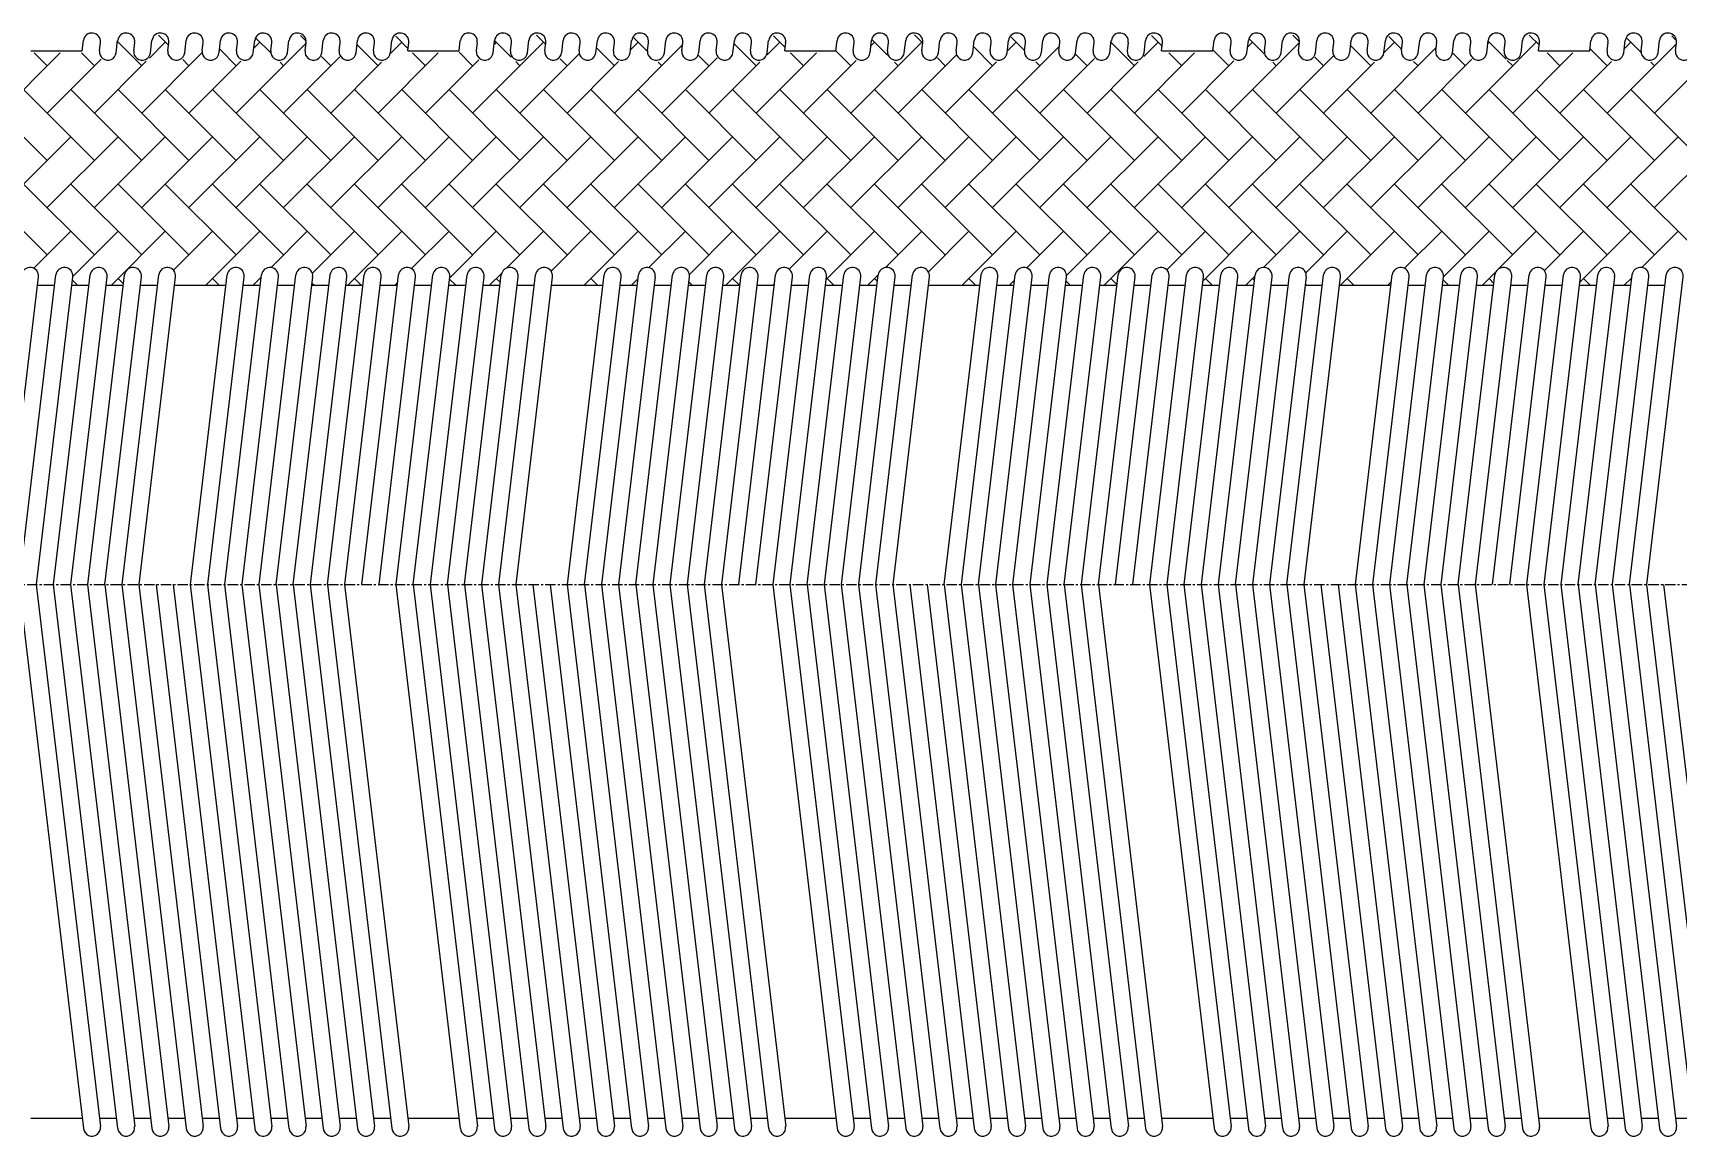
# Model space of a CAD drawing. Extents: x 3 to 1178, y 0 to 266.
# Drawn here: x 358 to 554.8, y 134.2 to 266.2 of the extents above; entities that cross this region are included whole.
import ezdxf

# ---------------------------------------------------------------- set-up
doc = ezdxf.new("R2010")
doc.units = 0
doc.linetypes.add('CENTER', pattern=[2, 1.25, -0.25, 0.25, -0.25])
doc.layers.get('0').update_dxf_attribs({"linetype": 'CONTINUOUS'})
doc.layers.add('CENTER', color=1, linetype='CENTER')

# ---------------------------------------------------------------- blocks, each defined once
blk = doc.blocks.new('*X8')
at = {"color": 0, "linetype": 'CONTINUOUS'}
for p, q in [((374.24, 264.71), (373, 265.95)), ((390.59, 265.33), (390.01, 265.91)), ((402.9, 264.34), (401.4, 265.83)), ((419.36, 264.85), (418.23, 265.97)), ((448.01, 264.47), (446.61, 265.88)), ((464.46, 265), (463.48, 265.98)), ((493.13, 264.61), (491.82, 265.93)), ((509.54, 265.17), (508.76, 265.96)), ((521.79, 264.24), (520.24, 265.79)), ((538.25, 264.75), (537.04, 265.96)), ((554.55, 265.41), (554.1, 265.87)), ((361.23, 263.84), (354.03, 256.64)), ((359.68, 262.3), (358.14, 263.84)), ((365.34, 262.3), (363.79, 263.84)), ((368.17, 265.12), (368.12, 265.08)), ((371, 262.3), (368.13, 265.16)), ((378.24, 263.89), (371, 256.64)), ((373.82, 265.12), (371.92, 263.22)), ((382.31, 262.3), (380.33, 264.28)), ((390.66, 264.99), (382.31, 256.64)), ((385.14, 265.12), (384.44, 264.43)), ((386.44, 263.83), (384.71, 265.56)), ((399.28, 262.3), (396.79, 264.79)), ((406.48, 263.84), (399.28, 256.64)), ((402.11, 265.12), (400.77, 263.78)), ((404.94, 262.3), (403.39, 263.84)), ((410.59, 262.3), (408.98, 263.91)), ((419.08, 265.12), (410.59, 256.64)), ((413.42, 265.12), (413.2, 264.9)), ((415.21, 263.34), (413.27, 265.28)), ((427.56, 262.3), (425.44, 264.42)), ((435.76, 264.83), (427.56, 256.64)), ((430.39, 265.12), (429.52, 264.25)), ((431.55, 263.96), (429.88, 265.64)), ((444.54, 262.3), (441.9, 264.93)), ((451.74, 263.84), (444.54, 256.64)), ((447.36, 265.12), (445.85, 263.61)), ((450.19, 262.3), (448.65, 263.84)), ((455.85, 262.3), (454.1, 264.05)), ((464.33, 265.12), (455.85, 256.64)), ((458.68, 265.12), (458.28, 264.73)), ((460.25, 263.56), (458.41, 265.39)), ((472.82, 262.3), (470.56, 264.56)), ((480.84, 264.65), (472.82, 256.64)), ((475.65, 265.12), (474.6, 264.08)), ((476.67, 264.1), (475.05, 265.72)), ((489.79, 262.3), (487.02, 265.07)), ((496.99, 263.84), (489.79, 256.64)), ((492.62, 265.12), (490.9, 263.41)), ((495.45, 262.3), (493.9, 263.84)), ((501.1, 262.3), (499.22, 264.18)), ((509.55, 265.09), (501.1, 256.64)), ((503.93, 265.12), (503.36, 264.55)), ((505.33, 263.73), (503.57, 265.49)), ((518.07, 262.3), (515.68, 264.7)), ((525.91, 264.48), (518.07, 256.64)), ((520.9, 265.12), (519.68, 263.9)), ((529.39, 262.3), (527.87, 263.81)), ((532.22, 265.12), (532.11, 265.02)), ((534.26, 263.08), (532.14, 265.2)), ((542.25, 263.84), (535.05, 256.64)), ((537.87, 265.12), (535.79, 263.04)), ((540.7, 262.3), (539.16, 263.84)), ((546.36, 262.3), (544.33, 264.32)), ((554.66, 264.94), (546.36, 256.64)), ((549.19, 265.12), (548.44, 264.38)), ((550.44, 263.87), (548.73, 265.58)), ((366.14, 263.1), (359.68, 256.64)), ((371.54, 262.84), (365.34, 256.64)), ((376.65, 262.3), (375.9, 263.05)), ((382.85, 262.84), (376.65, 256.64)), ((387.97, 262.3), (387.55, 262.72)), ((394.7, 263.37), (387.97, 256.64)), ((393.62, 262.3), (392.51, 263.41)), ((399.7, 262.71), (393.62, 256.64)), ((411.32, 263.02), (404.94, 256.64)), ((416.25, 262.3), (415.76, 262.79)), ((423.33, 263.72), (416.25, 256.64)), ((421.91, 262.3), (421.07, 263.14)), ((428.06, 262.79), (421.91, 256.64)), ((433.22, 262.3), (432.78, 262.74)), ((439.84, 263.26), (433.22, 256.64)), ((438.88, 262.3), (437.64, 263.54)), ((444.96, 262.72), (438.88, 256.64)), ((456.5, 262.94), (450.19, 256.64)), ((461.51, 262.3), (461.08, 262.72)), ((468.44, 263.58), (461.51, 256.64)), ((467.16, 262.3), (466.23, 263.23)), ((473.27, 262.75), (467.16, 256.64)), ((478.48, 262.3), (478, 262.78)), ((485, 263.16), (478.48, 256.64)), ((484.13, 262.3), (482.75, 263.67)), ((490.25, 262.76), (484.13, 256.64)), ((501.69, 262.88), (495.45, 256.64)), ((506.76, 262.3), (506.35, 262.71)), ((513.57, 263.45), (506.76, 256.64)), ((512.42, 262.3), (511.38, 263.34)), ((518.5, 262.72), (512.42, 256.64)), ((523.73, 262.3), (523.2, 262.82)), ((530.17, 263.07), (523.73, 256.64)), ((535.73, 262.98), (529.39, 256.64)), ((535.05, 262.3), (534.4, 262.94)), ((546.88, 262.82), (540.7, 256.64)), ((552.02, 262.3), (551.59, 262.72)), ((558.71, 263.33), (552.02, 256.64)), ((359.68, 250.98), (351.2, 259.47)), ((365.34, 250.98), (356.85, 259.47)), ((371, 250.98), (362.51, 259.47)), ((376.65, 250.98), (368.17, 259.47)), ((382.31, 250.98), (373.82, 259.47)), ((387.97, 250.98), (379.48, 259.47)), ((393.62, 250.98), (385.14, 259.47)), ((399.28, 250.98), (390.8, 259.47)), ((404.94, 250.98), (396.45, 259.47)), ((410.59, 250.98), (402.11, 259.47)), ((416.25, 250.98), (407.77, 259.47)), ((421.91, 250.98), (413.42, 259.47)), ((427.56, 250.98), (419.08, 259.47)), ((433.22, 250.98), (424.74, 259.47)), ((438.88, 250.98), (430.39, 259.47)), ((444.54, 250.98), (436.05, 259.47)), ((450.19, 250.98), (441.71, 259.47)), ((455.85, 250.98), (447.36, 259.47)), ((461.51, 250.98), (453.02, 259.47)), ((467.16, 250.98), (458.68, 259.47)), ((472.82, 250.98), (464.33, 259.47)), ((478.48, 250.98), (469.99, 259.47)), ((484.13, 250.98), (475.65, 259.47)), ((489.79, 250.98), (481.3, 259.47)), ((495.45, 250.98), (486.96, 259.47)), ((501.1, 250.98), (492.62, 259.47)), ((506.76, 250.98), (498.28, 259.47)), ((512.42, 250.98), (503.93, 259.47)), ((518.07, 250.98), (509.59, 259.47)), ((523.73, 250.98), (515.25, 259.47)), ((529.39, 250.98), (520.9, 259.47)), ((535.05, 250.98), (526.56, 259.47)), ((540.7, 250.98), (532.22, 259.47)), ((546.36, 250.98), (537.87, 259.47)), ((552.02, 250.98), (543.53, 259.47)), ((557.67, 250.98), (549.19, 259.47)), ((362.51, 253.81), (354.03, 245.33)), ((368.17, 253.81), (359.68, 245.33)), ((373.82, 253.81), (365.34, 245.33)), ((379.48, 253.81), (371, 245.33)), ((385.14, 253.81), (376.65, 245.33)), ((390.8, 253.81), (382.31, 245.33)), ((396.45, 253.81), (387.97, 245.33)), ((402.11, 253.81), (393.62, 245.33)), ((407.77, 253.81), (399.28, 245.33)), ((413.42, 253.81), (404.94, 245.33)), ((419.08, 253.81), (410.59, 245.33)), ((424.74, 253.81), (416.25, 245.33)), ((430.39, 253.81), (421.91, 245.33)), ((436.05, 253.81), (427.56, 245.33)), ((441.71, 253.81), (433.22, 245.33)), ((447.36, 253.81), (438.88, 245.33)), ((453.02, 253.81), (444.54, 245.33)), ((458.68, 253.81), (450.19, 245.33)), ((464.33, 253.81), (455.85, 245.33)), ((469.99, 253.81), (461.51, 245.33)), ((475.65, 253.81), (467.16, 245.33)), ((481.3, 253.81), (472.82, 245.33)), ((486.96, 253.81), (478.48, 245.33)), ((492.62, 253.81), (484.13, 245.33)), ((498.28, 253.81), (489.79, 245.33)), ((503.93, 253.81), (495.45, 245.33)), ((509.59, 253.81), (501.1, 245.33)), ((515.25, 253.81), (506.76, 245.33)), ((520.9, 253.81), (512.42, 245.33)), ((526.56, 253.81), (518.07, 245.33)), ((532.22, 253.81), (523.73, 245.33)), ((537.87, 253.81), (529.39, 245.33)), ((543.53, 253.81), (535.05, 245.33)), ((549.19, 253.81), (540.7, 245.33)), ((554.84, 253.81), (546.36, 245.33)), ((560.5, 253.81), (552.02, 245.33)), ((359.68, 239.67), (351.2, 248.15)), ((365.34, 239.67), (356.85, 248.15)), ((371, 239.67), (362.51, 248.15)), ((376.65, 239.67), (368.17, 248.15)), ((382.31, 239.67), (373.82, 248.15)), ((387.97, 239.67), (379.48, 248.15)), ((393.62, 239.67), (385.14, 248.15)), ((399.28, 239.67), (390.8, 248.15)), ((404.94, 239.67), (396.45, 248.15)), ((410.59, 239.67), (402.11, 248.15)), ((416.25, 239.67), (407.77, 248.15)), ((421.91, 239.67), (413.42, 248.15)), ((427.56, 239.67), (419.08, 248.15)), ((433.22, 239.67), (424.74, 248.15)), ((438.88, 239.67), (430.39, 248.15)), ((444.54, 239.67), (436.05, 248.15)), ((450.19, 239.67), (441.71, 248.15)), ((455.85, 239.67), (447.36, 248.15)), ((461.51, 239.67), (453.02, 248.15)), ((467.16, 239.67), (458.68, 248.15)), ((472.82, 239.67), (464.33, 248.15)), ((478.48, 239.67), (469.99, 248.15)), ((484.13, 239.67), (475.65, 248.15)), ((489.79, 239.67), (481.3, 248.15)), ((495.45, 239.67), (486.96, 248.15)), ((501.1, 239.67), (492.62, 248.15)), ((506.76, 239.67), (498.28, 248.15)), ((512.42, 239.67), (503.93, 248.15)), ((518.07, 239.67), (509.59, 248.15)), ((523.73, 239.67), (515.25, 248.15)), ((529.39, 239.67), (520.9, 248.15)), ((535.05, 239.67), (526.56, 248.15)), ((540.7, 239.67), (532.22, 248.15)), ((546.36, 239.67), (537.87, 248.15)), ((552.02, 239.67), (543.53, 248.15)), ((557.67, 239.67), (549.19, 248.15)), ((362.51, 242.5), (358.09, 238.08)), ((368.17, 242.5), (362.77, 237.1)), ((373.82, 242.5), (367.37, 236.04)), ((379.48, 242.5), (374.81, 237.83)), ((385.14, 242.5), (378.68, 236.04)), ((390.8, 242.5), (386.47, 238.17)), ((396.45, 242.5), (391.42, 237.47)), ((402.11, 242.5), (395.65, 236.04)), ((407.77, 242.5), (403.29, 238.02)), ((413.42, 242.5), (407.85, 236.92)), ((419.08, 242.5), (414.7, 238.12)), ((424.74, 242.5), (419.98, 237.74)), ((430.39, 242.5), (423.94, 236.04)), ((436.05, 242.5), (431.7, 238.15)), ((441.71, 242.5), (436.55, 237.34)), ((447.36, 242.5), (440.91, 236.04)), ((453.02, 242.5), (448.48, 237.96)), ((458.68, 242.5), (452.93, 236.75)), ((464.33, 242.5), (460.01, 238.17)), ((469.99, 242.5), (465.14, 237.65)), ((475.65, 242.5), (469.19, 236.04)), ((481.3, 242.5), (476.92, 238.11)), ((486.96, 242.5), (481.67, 237.2)), ((492.62, 242.5), (486.16, 236.04)), ((498.28, 242.5), (493.66, 237.89)), ((503.93, 242.5), (498.01, 236.57)), ((509.59, 242.5), (505.27, 238.18)), ((515.25, 242.5), (510.29, 237.54)), ((520.9, 242.5), (514.45, 236.04)), ((526.56, 242.5), (522.12, 238.06)), ((532.22, 242.5), (526.76, 237.04)), ((537.87, 242.5), (533.4, 238.02)), ((543.53, 242.5), (538.84, 237.8)), ((549.19, 242.5), (543.09, 236.4)), ((554.84, 242.5), (550.51, 238.17)), ((363.31, 236.04), (362.72, 236.64)), ((368.8, 236.21), (368.17, 236.84)), ((380.28, 236.04), (379.48, 236.84)), ((385.29, 237), (384.34, 236.04)), ((385.26, 236.72), (385.14, 236.84)), ((391.59, 236.04), (391.37, 236.26)), ((397.25, 236.04), (396.45, 236.84)), ((401.62, 236.35), (401.31, 236.04)), ((408.57, 236.04), (407.83, 236.77)), ((414.08, 237.5), (412.62, 236.04)), ((413.92, 236.35), (413.42, 236.84)), ((425.54, 236.04), (424.74, 236.84)), ((430.37, 236.82), (429.59, 236.04)), ((436.85, 236.04), (436.49, 236.4)), ((442.51, 236.04), (441.71, 236.84)), ((453.82, 236.04), (453.02, 236.84)), ((459.13, 237.29), (457.88, 236.04)), ((459.03, 236.48), (458.68, 236.84)), ((470.79, 236.04), (469.99, 236.84)), ((475.45, 236.64), (474.85, 236.04)), ((482.1, 236.04), (481.6, 236.54)), ((487.69, 236.11), (486.96, 236.84)), ((499.08, 236.04), (498.28, 236.84)), ((504.21, 237.12), (503.13, 236.04)), ((504.15, 236.62), (503.93, 236.84)), ((516.05, 236.04), (515.25, 236.84)), ((520.53, 236.47), (520.1, 236.04)), ((527.36, 236.04), (526.72, 236.68)), ((533.08, 237.7), (531.42, 236.04)), ((532.81, 236.25), (532.22, 236.84)), ((544.33, 236.04), (543.53, 236.84)), ((549.29, 236.94), (548.39, 236.04)), ((549.27, 236.76), (549.19, 236.84)), ((446.7, 236.17), (446.56, 236.04)), ((510.39, 236.04), (510.26, 236.17))]:
    blk.add_line(p, q, dxfattribs=at)

msp = doc.modelspace()

# ---------------------------------------------------------------- linework, layer by layer
at = {"color": 7, "linetype": 'CONTINUOUS'}
for p, q in [((357.74, 264.09), (363.87, 264.09)), ((363.87, 264.09), (364.02, 265.33)), ((365.94, 264.09), (366.06, 265.08)), ((367.95, 263.85), (368.12, 265.33)), ((370.04, 264.09), (370.16, 265.08)), ((372.05, 263.85), (372.22, 265.33)), ((374.14, 264.09), (374.26, 265.08)), ((376.15, 263.85), (376.32, 265.33)), ((378.24, 264.09), (378.36, 265.08)), ((380.25, 263.85), (380.42, 265.33)), ((382.34, 264.09), (382.46, 265.08)), ((384.35, 263.85), (384.52, 265.33)), ((386.44, 264.09), (386.56, 265.08)), ((388.45, 263.85), (388.62, 265.33)), ((390.54, 264.09), (390.66, 265.08)), ((392.55, 263.85), (392.72, 265.33)), ((394.64, 264.09), (394.76, 265.08)), ((396.65, 263.85), (396.82, 265.33)), ((398.74, 264.09), (398.86, 265.08)), ((400.75, 263.85), (400.92, 265.33)), ((402.84, 264.09), (402.96, 265.08)), ((402.84, 264.09), (408.97, 264.09)), ((408.97, 264.09), (409.12, 265.33)), ((411.04, 264.09), (411.16, 265.08)), ((413.05, 263.85), (413.22, 265.33)), ((415.14, 264.09), (415.26, 265.08)), ((417.15, 263.85), (417.32, 265.33)), ((419.24, 264.09), (419.36, 265.08)), ((421.25, 263.85), (421.42, 265.33)), ((423.34, 264.09), (423.46, 265.08)), ((425.35, 263.85), (425.52, 265.33)), ((427.44, 264.09), (427.56, 265.08)), ((429.45, 263.85), (429.62, 265.33)), ((431.54, 264.09), (431.66, 265.08)), ((433.55, 263.85), (433.72, 265.33)), ((435.64, 264.09), (435.76, 265.08)), ((437.65, 263.85), (437.82, 265.33)), ((439.74, 264.09), (439.86, 265.08)), ((441.75, 263.85), (441.92, 265.33)), ((443.84, 264.09), (443.96, 265.08)), ((445.85, 263.85), (446.02, 265.33)), ((447.94, 264.09), (448.06, 265.08)), ((447.94, 264.09), (454.07, 264.09)), ((454.07, 264.09), (454.22, 265.33)), ((456.14, 264.09), (456.26, 265.08)), ((458.15, 263.85), (458.32, 265.33)), ((460.24, 264.09), (460.36, 265.08)), ((462.25, 263.85), (462.42, 265.33)), ((464.34, 264.09), (464.46, 265.08)), ((466.35, 263.85), (466.52, 265.33)), ((468.44, 264.09), (468.56, 265.08)), ((470.45, 263.85), (470.62, 265.33)), ((472.54, 264.09), (472.66, 265.08)), ((474.55, 263.85), (474.72, 265.33)), ((476.64, 264.09), (476.76, 265.08)), ((478.65, 263.85), (478.82, 265.33)), ((480.74, 264.09), (480.86, 265.08)), ((482.75, 263.85), (482.92, 265.33)), ((484.84, 264.09), (484.96, 265.08)), ((486.85, 263.85), (487.02, 265.33)), ((488.94, 264.09), (489.06, 265.08)), ((490.95, 263.85), (491.12, 265.33)), ((493.04, 264.09), (493.16, 265.08)), ((493.04, 264.09), (499.17, 264.09)), ((499.17, 264.09), (499.32, 265.33)), ((501.24, 264.09), (501.36, 265.08)), ((503.25, 263.85), (503.42, 265.33)), ((505.34, 264.09), (505.46, 265.08)), ((507.35, 263.85), (507.52, 265.33)), ((509.44, 264.09), (509.56, 265.08)), ((511.45, 263.85), (511.62, 265.33)), ((513.54, 264.09), (513.66, 265.08)), ((515.55, 263.85), (515.72, 265.33)), ((517.64, 264.09), (517.76, 265.08)), ((519.65, 263.85), (519.82, 265.33)), ((521.74, 264.09), (521.86, 265.08)), ((523.75, 263.85), (523.92, 265.33)), ((525.84, 264.09), (525.96, 265.08)), ((527.85, 263.85), (528.02, 265.33)), ((529.94, 264.09), (530.06, 265.08)), ((531.95, 263.85), (532.12, 265.33)), ((534.04, 264.09), (534.16, 265.08)), ((536.05, 263.85), (536.22, 265.33)), ((538.14, 264.09), (538.26, 265.08)), ((538.14, 264.09), (544.27, 264.09)), ((544.27, 264.09), (544.42, 265.33)), ((546.34, 264.09), (546.46, 265.08)), ((548.35, 263.85), (548.52, 265.33)), ((550.44, 264.09), (550.56, 265.08)), ((552.45, 263.85), (552.62, 265.33)), ((554.54, 264.09), (554.66, 265.08)), ((354.3, 200.23), (358.66, 237.03)), ((356.34, 200.23), (360.73, 237.28)), ((358.4, 200.23), (362.76, 237.03)), ((360.44, 200.23), (364.83, 237.28)), ((362.5, 200.23), (366.86, 237.03)), ((364.54, 200.23), (368.93, 237.28)), ((366.6, 200.23), (370.96, 237.03)), ((368.64, 200.23), (373.03, 237.28)), ((370.7, 200.23), (375.06, 237.03)), ((376.84, 200.23), (381.23, 237.28)), ((378.9, 200.23), (383.26, 237.03)), ((380.94, 200.23), (385.33, 237.28)), ((383, 200.23), (387.36, 237.03)), ((385.04, 200.23), (389.43, 237.28)), ((387.1, 200.23), (391.46, 237.03)), ((389.14, 200.23), (393.53, 237.28)), ((391.2, 200.23), (395.56, 237.03)), ((393.24, 200.23), (397.63, 237.28)), ((395.3, 200.23), (399.66, 237.03)), ((397.34, 200.23), (401.73, 237.28)), ((399.4, 200.23), (403.76, 237.03)), ((401.44, 200.23), (405.83, 237.28)), ((403.5, 200.23), (407.86, 237.03)), ((405.54, 200.23), (409.93, 237.28)), ((407.6, 200.23), (411.96, 237.03)), ((409.64, 200.23), (414.03, 237.28)), ((411.7, 200.23), (416.06, 237.03)), ((413.74, 200.23), (418.13, 237.28)), ((415.8, 200.23), (420.16, 237.03)), ((421.94, 200.23), (426.33, 237.28)), ((424, 200.23), (428.36, 237.03)), ((426.04, 200.23), (430.43, 237.28)), ((428.1, 200.23), (432.46, 237.03)), ((430.14, 200.23), (434.53, 237.28)), ((432.2, 200.23), (436.56, 237.03)), ((434.24, 200.23), (438.63, 237.28)), ((436.3, 200.23), (440.66, 237.03)), ((438.34, 200.23), (442.73, 237.28)), ((440.4, 200.23), (444.76, 237.03)), ((442.44, 200.23), (446.83, 237.28)), ((444.5, 200.23), (448.86, 237.03)), ((446.54, 200.23), (450.93, 237.28)), ((448.6, 200.23), (452.96, 237.03)), ((450.64, 200.23), (455.03, 237.28)), ((452.7, 200.23), (457.06, 237.03)), ((454.74, 200.23), (459.13, 237.28)), ((456.8, 200.23), (461.16, 237.03)), ((458.84, 200.23), (463.23, 237.28)), ((460.9, 200.23), (465.26, 237.03)), ((467.04, 200.23), (471.43, 237.28)), ((469.1, 200.23), (473.46, 237.03)), ((471.14, 200.23), (475.53, 237.28)), ((473.2, 200.23), (477.56, 237.03)), ((475.24, 200.23), (479.63, 237.28)), ((477.3, 200.23), (481.66, 237.03)), ((479.34, 200.23), (483.73, 237.28)), ((481.4, 200.23), (485.76, 237.03)), ((483.44, 200.23), (487.83, 237.28)), ((485.5, 200.23), (489.86, 237.03)), ((487.54, 200.23), (491.93, 237.28)), ((489.6, 200.23), (493.96, 237.03)), ((491.64, 200.23), (496.03, 237.28)), ((493.7, 200.23), (498.06, 237.03)), ((495.74, 200.23), (500.13, 237.28)), ((497.8, 200.23), (502.16, 237.03)), ((499.84, 200.23), (504.23, 237.28)), ((501.9, 200.23), (506.26, 237.03)), ((503.94, 200.23), (508.33, 237.28)), ((506, 200.23), (510.36, 237.03)), ((508.04, 200.23), (512.43, 237.28)), ((510.1, 200.23), (514.46, 237.03)), ((516.24, 200.23), (520.63, 237.28)), ((518.3, 200.23), (522.66, 237.03)), ((520.34, 200.23), (524.73, 237.28)), ((522.4, 200.23), (526.76, 237.03)), ((524.44, 200.23), (528.83, 237.28)), ((526.5, 200.23), (530.86, 237.03)), ((528.54, 200.23), (532.93, 237.28)), ((530.6, 200.23), (534.96, 237.03)), ((532.64, 200.23), (537.03, 237.28)), ((534.7, 200.23), (539.06, 237.03)), ((536.74, 200.23), (541.13, 237.28)), ((538.8, 200.23), (543.16, 237.03)), ((540.84, 200.23), (545.23, 237.28)), ((542.9, 200.23), (547.26, 237.03)), ((544.94, 200.23), (549.33, 237.28)), ((547, 200.23), (551.36, 237.03)), ((549.04, 200.23), (553.43, 237.28)), ((551.1, 200.23), (555.46, 237.03)), ((358.54, 236.04), (360.58, 236.04)), ((362.64, 236.04), (364.68, 236.04)), ((366.74, 236.04), (368.78, 236.04)), ((370.84, 236.04), (372.88, 236.04)), ((374.94, 236.04), (381.08, 236.04)), ((383.14, 236.04), (385.18, 236.04)), ((387.24, 236.04), (389.28, 236.04)), ((391.34, 236.04), (393.38, 236.04)), ((395.44, 236.04), (397.48, 236.04)), ((399.54, 236.04), (401.58, 236.04)), ((403.64, 236.04), (405.68, 236.04)), ((407.74, 236.04), (409.78, 236.04)), ((411.84, 236.04), (413.88, 236.04)), ((415.94, 236.04), (417.98, 236.04)), ((420.04, 236.04), (426.18, 236.04)), ((428.24, 236.04), (430.28, 236.04)), ((432.34, 236.04), (434.38, 236.04)), ((436.44, 236.04), (438.48, 236.04)), ((440.54, 236.04), (442.58, 236.04)), ((444.64, 236.04), (446.68, 236.04)), ((448.74, 236.04), (450.78, 236.04)), ((452.84, 236.04), (454.88, 236.04)), ((456.94, 236.04), (458.98, 236.04)), ((461.04, 236.04), (463.08, 236.04)), ((465.14, 236.04), (471.28, 236.04)), ((473.34, 236.04), (475.38, 236.04)), ((477.44, 236.04), (479.48, 236.04)), ((481.54, 236.04), (483.58, 236.04)), ((485.64, 236.04), (487.68, 236.04)), ((489.74, 236.04), (491.78, 236.04)), ((493.84, 236.04), (495.88, 236.04)), ((497.94, 236.04), (499.98, 236.04)), ((502.04, 236.04), (504.08, 236.04)), ((506.14, 236.04), (508.18, 236.04)), ((510.24, 236.04), (512.28, 236.04)), ((514.34, 236.04), (520.48, 236.04)), ((522.54, 236.04), (524.58, 236.04)), ((526.64, 236.04), (528.68, 236.04)), ((530.74, 236.04), (532.78, 236.04)), ((534.84, 236.04), (536.88, 236.04)), ((538.94, 236.04), (540.98, 236.04)), ((543.04, 236.04), (545.08, 236.04)), ((547.14, 236.04), (549.18, 236.04)), ((551.24, 236.04), (553.28, 236.04)), ((356.31, 200.23), (364.02, 135.13)), ((358.37, 200.23), (366.06, 135.38)), ((360.41, 200.23), (368.12, 135.13)), ((362.47, 200.23), (370.16, 135.38)), ((364.51, 200.23), (372.22, 135.13)), ((366.57, 200.23), (374.26, 135.38)), ((368.61, 200.23), (376.32, 135.13)), ((370.67, 200.23), (378.36, 135.38)), ((372.71, 200.23), (380.42, 135.13)), ((374.77, 200.23), (382.46, 135.38)), ((376.81, 200.23), (384.52, 135.13)), ((378.87, 200.23), (386.56, 135.38)), ((380.91, 200.23), (388.62, 135.13)), ((382.97, 200.23), (390.66, 135.38)), ((385.01, 200.23), (392.72, 135.13)), ((387.07, 200.23), (394.76, 135.38)), ((389.11, 200.23), (396.82, 135.13)), ((391.17, 200.23), (398.86, 135.38)), ((393.21, 200.23), (400.92, 135.13)), ((395.27, 200.23), (402.96, 135.38)), ((401.41, 200.23), (409.12, 135.13)), ((403.47, 200.23), (411.16, 135.38)), ((405.51, 200.23), (413.22, 135.13)), ((407.57, 200.23), (415.26, 135.38)), ((409.61, 200.23), (417.32, 135.13)), ((411.67, 200.23), (419.36, 135.38)), ((413.71, 200.23), (421.42, 135.13)), ((415.77, 200.23), (423.46, 135.38)), ((417.81, 200.23), (425.52, 135.13)), ((419.87, 200.23), (427.56, 135.38)), ((421.91, 200.23), (429.62, 135.13)), ((423.97, 200.23), (431.66, 135.38)), ((426.01, 200.23), (433.72, 135.13)), ((428.07, 200.23), (435.76, 135.38)), ((430.11, 200.23), (437.82, 135.13)), ((432.17, 200.23), (439.86, 135.38)), ((434.21, 200.23), (441.92, 135.13)), ((436.27, 200.23), (443.96, 135.38)), ((438.31, 200.23), (446.02, 135.13)), ((440.37, 200.23), (448.06, 135.38)), ((446.51, 200.23), (454.22, 135.13)), ((448.57, 200.23), (456.26, 135.38)), ((450.61, 200.23), (458.32, 135.13)), ((452.67, 200.23), (460.36, 135.38)), ((454.71, 200.23), (462.42, 135.13)), ((456.77, 200.23), (464.46, 135.38)), ((458.81, 200.23), (466.52, 135.13)), ((460.87, 200.23), (468.56, 135.38)), ((462.91, 200.23), (470.62, 135.13)), ((464.97, 200.23), (472.66, 135.38)), ((467.01, 200.23), (474.72, 135.13)), ((469.07, 200.23), (476.76, 135.38)), ((471.11, 200.23), (478.82, 135.13)), ((473.17, 200.23), (480.86, 135.38)), ((475.21, 200.23), (482.92, 135.13)), ((477.27, 200.23), (484.96, 135.38)), ((479.31, 200.23), (487.02, 135.13)), ((481.37, 200.23), (489.06, 135.38)), ((483.41, 200.23), (491.12, 135.13)), ((485.47, 200.23), (493.16, 135.38)), ((491.61, 200.23), (499.32, 135.13)), ((493.67, 200.23), (501.36, 135.38)), ((495.71, 200.23), (503.42, 135.13)), ((497.77, 200.23), (505.46, 135.38)), ((499.81, 200.23), (507.52, 135.13)), ((501.87, 200.23), (509.56, 135.38)), ((503.91, 200.23), (511.62, 135.13)), ((505.97, 200.23), (513.66, 135.38)), ((508.01, 200.23), (515.72, 135.13)), ((510.07, 200.23), (517.76, 135.38)), ((512.11, 200.23), (519.82, 135.13)), ((514.17, 200.23), (521.86, 135.38)), ((516.21, 200.23), (523.92, 135.13)), ((518.27, 200.23), (525.96, 135.38)), ((520.31, 200.23), (528.02, 135.13)), ((522.37, 200.23), (530.06, 135.38)), ((524.41, 200.23), (532.12, 135.13)), ((526.47, 200.23), (534.16, 135.38)), ((528.51, 200.23), (536.22, 135.13)), ((530.57, 200.23), (538.26, 135.38)), ((536.71, 200.23), (544.42, 135.13)), ((538.77, 200.23), (546.46, 135.38)), ((540.81, 200.23), (548.52, 135.13)), ((542.87, 200.23), (550.56, 135.38)), ((544.91, 200.23), (552.62, 135.13)), ((546.97, 200.23), (554.66, 135.38)), ((549.01, 200.23), (556.72, 135.13)), ((551.07, 200.23), (558.76, 135.38)), ((553.11, 200.23), (560.82, 135.13)), ((357.74, 136.37), (363.87, 136.37)), ((365.94, 136.37), (367.97, 136.37)), ((370.04, 136.37), (372.07, 136.37)), ((374.14, 136.37), (376.17, 136.37)), ((378.24, 136.37), (380.27, 136.37)), ((382.34, 136.37), (384.37, 136.37)), ((386.44, 136.37), (388.47, 136.37)), ((390.54, 136.37), (392.57, 136.37)), ((394.64, 136.37), (396.67, 136.37)), ((398.74, 136.37), (400.77, 136.37)), ((402.84, 136.37), (408.97, 136.37)), ((411.04, 136.37), (413.07, 136.37)), ((415.14, 136.37), (417.17, 136.37)), ((419.24, 136.37), (421.27, 136.37)), ((423.34, 136.37), (425.37, 136.37)), ((427.44, 136.37), (429.47, 136.37)), ((431.54, 136.37), (433.57, 136.37)), ((435.64, 136.37), (437.67, 136.37)), ((439.74, 136.37), (441.77, 136.37)), ((443.84, 136.37), (445.87, 136.37)), ((447.94, 136.37), (454.07, 136.37)), ((456.14, 136.37), (458.17, 136.37)), ((460.24, 136.37), (462.27, 136.37)), ((464.34, 136.37), (466.37, 136.37)), ((468.44, 136.37), (470.47, 136.37)), ((472.54, 136.37), (474.57, 136.37)), ((476.64, 136.37), (478.67, 136.37)), ((480.74, 136.37), (482.77, 136.37)), ((484.84, 136.37), (486.87, 136.37)), ((488.94, 136.37), (490.97, 136.37)), ((493.04, 136.37), (499.17, 136.37)), ((501.24, 136.37), (503.27, 136.37)), ((505.34, 136.37), (507.37, 136.37)), ((509.44, 136.37), (511.47, 136.37)), ((513.54, 136.37), (515.57, 136.37)), ((517.64, 136.37), (519.67, 136.37)), ((521.74, 136.37), (523.77, 136.37)), ((525.84, 136.37), (527.87, 136.37)), ((529.94, 136.37), (531.97, 136.37)), ((534.04, 136.37), (536.07, 136.37)), ((538.14, 136.37), (544.27, 136.37)), ((546.34, 136.37), (548.37, 136.37)), ((550.44, 136.37), (552.47, 136.37)), ((554.54, 136.37), (556.57, 136.37))]:
    msp.add_line(p, q, dxfattribs=at)
for centre, radius, start, end in [((365.04, 265.2), 1.02, 353.2425, 173.2425), ((369.14, 265.2), 1.02, 353.2425, 173.2425), ((373.24, 265.2), 1.02, 353.2425, 173.2425), ((377.34, 265.2), 1.02, 353.2425, 173.2425), ((381.44, 265.2), 1.02, 353.2425, 173.2425), ((385.54, 265.2), 1.02, 353.2425, 173.2425), ((389.64, 265.2), 1.02, 353.2425, 173.2425), ((393.74, 265.2), 1.02, 353.2425, 173.2425), ((397.84, 265.2), 1.02, 353.2425, 173.2425), ((401.94, 265.2), 1.02, 353.2425, 173.2425), ((410.14, 265.2), 1.02, 353.2425, 173.2425), ((414.24, 265.2), 1.02, 353.2425, 173.2425), ((418.34, 265.2), 1.02, 353.2425, 173.2425), ((422.44, 265.2), 1.02, 353.2425, 173.2425), ((426.54, 265.2), 1.02, 353.2425, 173.2425), ((430.64, 265.2), 1.02, 353.2425, 173.2425), ((434.74, 265.2), 1.02, 353.2425, 173.2425), ((438.84, 265.2), 1.02, 353.2425, 173.2425), ((442.94, 265.2), 1.02, 353.2425, 173.2425), ((447.04, 265.2), 1.02, 353.2425, 173.2425), ((455.24, 265.2), 1.02, 353.2425, 173.2425), ((459.34, 265.2), 1.02, 353.2425, 173.2425), ((463.44, 265.2), 1.02, 353.2425, 173.2425), ((467.54, 265.2), 1.02, 353.2425, 173.2425), ((471.64, 265.2), 1.02, 353.2425, 173.2425), ((475.74, 265.2), 1.02, 353.2425, 173.2425), ((479.84, 265.2), 1.02, 353.2425, 173.2425), ((483.94, 265.2), 1.02, 353.2425, 173.2425), ((488.04, 265.2), 1.02, 353.2425, 173.2425), ((492.14, 265.2), 1.02, 353.2425, 173.2425), ((500.34, 265.2), 1.02, 353.2425, 173.2425), ((504.44, 265.2), 1.02, 353.2425, 173.2425), ((508.54, 265.2), 1.02, 353.2425, 173.2425), ((512.64, 265.2), 1.02, 353.2425, 173.2425), ((516.74, 265.2), 1.02, 353.2425, 173.2425), ((520.84, 265.2), 1.02, 353.2425, 173.2425), ((524.94, 265.2), 1.02, 353.2425, 173.2425), ((529.04, 265.2), 1.02, 353.2425, 173.2425), ((533.14, 265.2), 1.02, 353.2425, 173.2425), ((537.24, 265.2), 1.02, 353.2425, 173.2425), ((545.44, 265.2), 1.02, 353.2425, 173.2425), ((549.54, 265.2), 1.02, 353.2425, 173.2425), ((553.64, 265.2), 1.02, 353.2425, 173.2425), ((366.94, 263.97), 1.01, 173.2425, 353.2425), ((371.04, 263.97), 1.01, 173.2425, 353.2425), ((375.14, 263.97), 1.01, 173.2425, 353.2425), ((379.24, 263.97), 1.01, 173.2425, 353.2425), ((383.34, 263.97), 1.01, 173.2425, 353.2425), ((387.44, 263.97), 1.01, 173.2425, 353.2425), ((391.54, 263.97), 1.01, 173.2425, 353.2425), ((395.64, 263.97), 1.01, 173.2425, 353.2425), ((399.74, 263.97), 1.01, 173.2425, 353.2425), ((412.04, 263.97), 1.01, 173.2425, 353.2425), ((416.14, 263.97), 1.01, 173.2425, 353.2425), ((420.24, 263.97), 1.01, 173.2425, 353.2425), ((424.34, 263.97), 1.01, 173.2425, 353.2425), ((428.44, 263.97), 1.01, 173.2425, 353.2425), ((432.54, 263.97), 1.01, 173.2425, 353.2425), ((436.64, 263.97), 1.01, 173.2425, 353.2425), ((440.74, 263.97), 1.01, 173.2425, 353.2425), ((444.84, 263.97), 1.01, 173.2425, 353.2425), ((457.14, 263.97), 1.01, 173.2425, 353.2425), ((461.24, 263.97), 1.01, 173.2425, 353.2425), ((465.34, 263.97), 1.01, 173.2425, 353.2425), ((469.44, 263.97), 1.01, 173.2425, 353.2425), ((473.54, 263.97), 1.01, 173.2425, 353.2425), ((477.64, 263.97), 1.01, 173.2425, 353.2425), ((481.74, 263.97), 1.01, 173.2425, 353.2425), ((485.84, 263.97), 1.01, 173.2425, 353.2425), ((489.94, 263.97), 1.01, 173.2425, 353.2425), ((502.24, 263.97), 1.01, 173.2425, 353.2425), ((506.34, 263.97), 1.01, 173.2425, 353.2425), ((510.44, 263.97), 1.01, 173.2425, 353.2425), ((514.54, 263.97), 1.01, 173.2425, 353.2425), ((518.64, 263.97), 1.01, 173.2425, 353.2425), ((522.74, 263.97), 1.01, 173.2425, 353.2425), ((526.84, 263.97), 1.01, 173.2425, 353.2425), ((530.94, 263.97), 1.01, 173.2425, 353.2425), ((535.04, 263.97), 1.01, 173.2425, 353.2425), ((547.34, 263.97), 1.01, 173.2425, 353.2425), ((551.44, 263.97), 1.01, 173.2425, 353.2425), ((555.54, 263.97), 1.01, 173.2425, 353.2425), ((357.64, 237.15), 1.02, 353.2425, 173.2425), ((361.74, 237.15), 1.02, 353.2425, 173.2425), ((365.84, 237.15), 1.02, 353.2425, 173.2425), ((369.94, 237.15), 1.02, 353.2425, 173.2425), ((374.04, 237.15), 1.02, 353.2425, 173.2425), ((382.24, 237.15), 1.02, 353.2425, 173.2425), ((386.34, 237.15), 1.02, 353.2425, 173.2425), ((390.44, 237.15), 1.02, 353.2425, 173.2425), ((394.54, 237.15), 1.02, 353.2425, 173.2425), ((398.64, 237.15), 1.02, 353.2425, 173.2425), ((402.74, 237.15), 1.02, 353.2425, 173.2425), ((406.84, 237.15), 1.02, 353.2425, 173.2425), ((410.94, 237.15), 1.02, 353.2425, 173.2425), ((415.04, 237.15), 1.02, 353.2425, 173.2425), ((419.14, 237.15), 1.02, 353.2425, 173.2425), ((427.34, 237.15), 1.02, 353.2425, 173.2425), ((431.44, 237.15), 1.02, 353.2425, 173.2425), ((435.54, 237.15), 1.02, 353.2425, 173.2425), ((439.64, 237.15), 1.02, 353.2425, 173.2425), ((443.74, 237.15), 1.02, 353.2425, 173.2425), ((447.84, 237.15), 1.02, 353.2425, 173.2425), ((451.94, 237.15), 1.02, 353.2425, 173.2425), ((456.04, 237.15), 1.02, 353.2425, 173.2425), ((460.14, 237.15), 1.02, 353.2425, 173.2425), ((464.24, 237.15), 1.02, 353.2425, 173.2425), ((472.44, 237.15), 1.02, 353.2425, 173.2425), ((476.54, 237.15), 1.02, 353.2425, 173.2425), ((480.64, 237.15), 1.02, 353.2425, 173.2425), ((484.74, 237.15), 1.02, 353.2425, 173.2425), ((488.84, 237.15), 1.02, 353.2425, 173.2425), ((492.94, 237.15), 1.02, 353.2425, 173.2425), ((497.04, 237.15), 1.02, 353.2425, 173.2425), ((501.14, 237.15), 1.02, 353.2425, 173.2425), ((505.24, 237.15), 1.02, 353.2425, 173.2425), ((509.34, 237.15), 1.02, 353.2425, 173.2425), ((513.44, 237.15), 1.02, 353.2425, 173.2425), ((521.64, 237.15), 1.02, 353.2425, 173.2425), ((525.74, 237.15), 1.02, 353.2425, 173.2425), ((529.84, 237.15), 1.02, 353.2425, 173.2425), ((533.94, 237.15), 1.02, 353.2425, 173.2425), ((538.04, 237.15), 1.02, 353.2425, 173.2425), ((542.14, 237.15), 1.02, 353.2425, 173.2425), ((546.24, 237.15), 1.02, 353.2425, 173.2425), ((550.34, 237.15), 1.02, 353.2425, 173.2425), ((554.44, 237.15), 1.02, 353.2425, 173.2425), ((365.04, 135.25), 1.02, 186.7575, 6.7575), ((369.14, 135.25), 1.02, 186.7575, 6.7575), ((373.24, 135.25), 1.02, 186.7575, 6.7575), ((377.34, 135.25), 1.02, 186.7575, 6.7575), ((381.44, 135.25), 1.02, 186.7575, 6.7575), ((385.54, 135.25), 1.02, 186.7575, 6.7575), ((389.64, 135.25), 1.02, 186.7575, 6.7575), ((393.74, 135.25), 1.02, 186.7575, 6.7575), ((397.84, 135.25), 1.02, 186.7575, 6.7575), ((401.94, 135.25), 1.02, 186.7575, 6.7575), ((410.14, 135.25), 1.02, 186.7575, 6.7575), ((414.24, 135.25), 1.02, 186.7575, 6.7575), ((418.34, 135.25), 1.02, 186.7575, 6.7575), ((422.44, 135.25), 1.02, 186.7575, 6.7575), ((426.54, 135.25), 1.02, 186.7575, 6.7575), ((430.64, 135.25), 1.02, 186.7575, 6.7575), ((434.74, 135.25), 1.02, 186.7575, 6.7575), ((438.84, 135.25), 1.02, 186.7575, 6.7575), ((442.94, 135.25), 1.02, 186.7575, 6.7575), ((447.04, 135.25), 1.02, 186.7575, 6.7575), ((455.24, 135.25), 1.02, 186.7575, 6.7575), ((459.34, 135.25), 1.02, 186.7575, 6.7575), ((463.44, 135.25), 1.02, 186.7575, 6.7575), ((467.54, 135.25), 1.02, 186.7575, 6.7575), ((471.64, 135.25), 1.02, 186.7575, 6.7575), ((475.74, 135.25), 1.02, 186.7575, 6.7575), ((479.84, 135.25), 1.02, 186.7575, 6.7575), ((483.94, 135.25), 1.02, 186.7575, 6.7575), ((488.04, 135.25), 1.02, 186.7575, 6.7575), ((492.14, 135.25), 1.02, 186.7575, 6.7575), ((500.34, 135.25), 1.02, 186.7575, 6.7575), ((504.44, 135.25), 1.02, 186.7575, 6.7575), ((508.54, 135.25), 1.02, 186.7575, 6.7575), ((512.64, 135.25), 1.02, 186.7575, 6.7575), ((516.74, 135.25), 1.02, 186.7575, 6.7575), ((520.84, 135.25), 1.02, 186.7575, 6.7575), ((524.94, 135.25), 1.02, 186.7575, 6.7575), ((529.04, 135.25), 1.02, 186.7575, 6.7575), ((533.14, 135.25), 1.02, 186.7575, 6.7575), ((537.24, 135.25), 1.02, 186.7575, 6.7575), ((545.44, 135.25), 1.02, 186.7575, 6.7575), ((549.54, 135.25), 1.02, 186.7575, 6.7575), ((553.64, 135.25), 1.02, 186.7575, 6.7575)]:
    msp.add_arc(centre, radius, start, end, dxfattribs=at)
at = {"layer": 'CENTER', "color": 1, "linetype": 'CENTER'}
msp.add_line((47.28, 200.23), (1177.77, 200.23), dxfattribs=at)

# ---------------------------------------------------------------- block references
at = {"color": 3, "linetype": 'CONTINUOUS'}
msp.add_blockref('*X8', (0, 0), dxfattribs=at)

doc.saveas('drawing.dxf')
